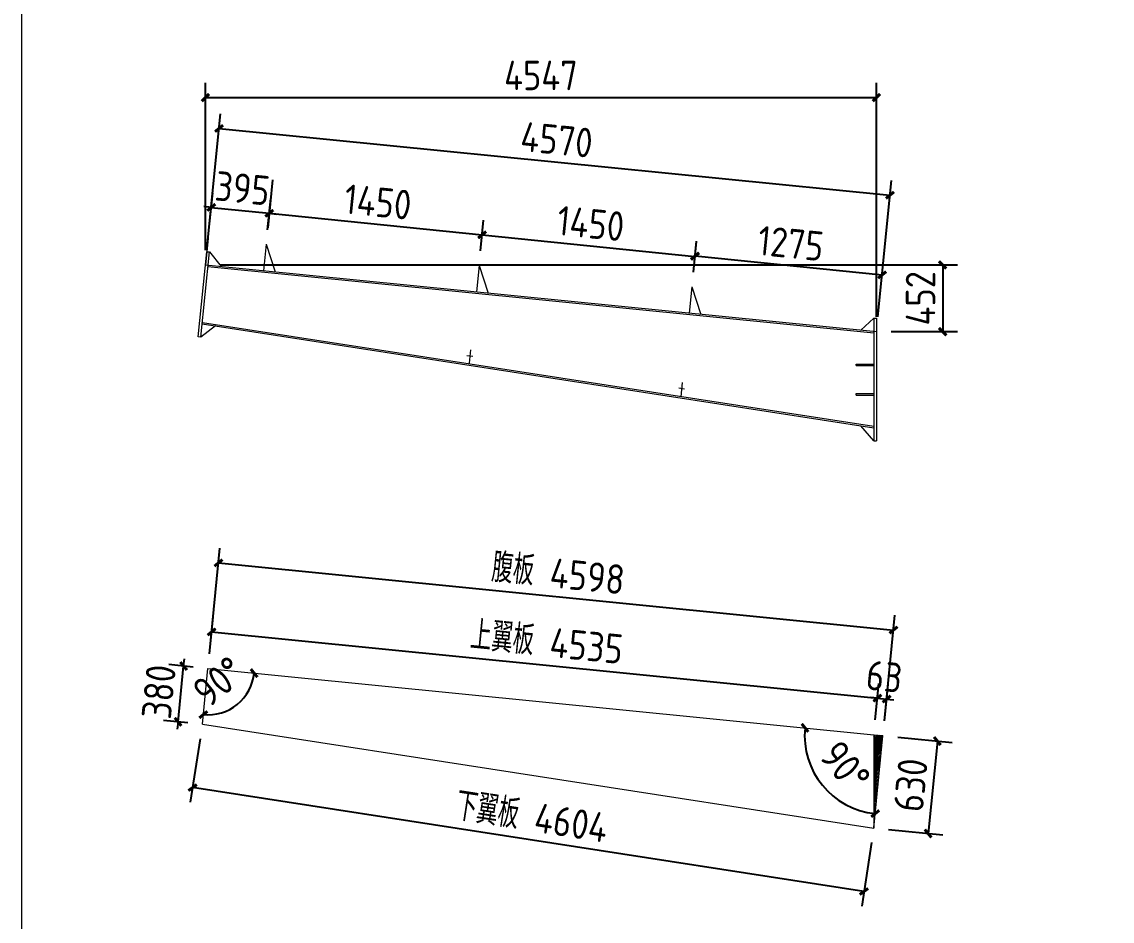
# Model space of a CAD drawing. Extents: x 485428 to 797698, y 56414 to 211814.
# Drawn here: x 704038 to 711428, y 117286 to 123382 of the extents above; entities that cross this region are included whole.
import ezdxf

# ---------------------------------------------------------------- set-up
doc = ezdxf.new("R2010")
doc.units = 0
doc.header["$LTSCALE"] = 1000
doc.header["$MEASUREMENT"] = 0
doc.styles.get("Standard").update_dxf_attribs({"font": 'gbenor.shx', "bigfont": 'gbcbig.shx'})
doc.dimstyles.get("Standard").update_dxf_attribs({"dimscale": 100, "dimtxt": 2, "dimasz": 0.4, "dimexe": 0.5, "dimexo": 1, "dimgap": 0.5, "dimtad": 1, "dimdec": 0, "dimzin": 0, "dimdsep": 46, "dimtxsty": 'Standard', "dimblk": 'ARCHTICK', "dimcen": 0.09, "dimadec": 0, "dimazin": 0, "dimtfac": 1, "dimtdec": 0, "dimtix": 1, "dimtmove": 2, "dimatfit": 3, "dimfxl": 1, "dimtolj": 1, "dimtzin": 0, "dimarcsym": 0})

# ---------------------------------------------------------------- blocks, each defined once
blk = doc.blocks.new('_ArchTick')
at = {"color": 0, "linetype": 'ByBlock', "const_width": 0.4}
blk.add_lwpolyline([(-0.5, -0.5), (0.5, 0.5)], dxfattribs=at)
blk = doc.blocks.new('*D1440')
at = {"color": 3, "lineweight": -2}
for p, q in [((705282.8, 121834.1), (705282.8, 122968.4)), ((709830, 121381.9), (709830, 122968.4)), ((705282.8, 122868.4), (709830, 122868.4))]:
    blk.add_line(p, q, dxfattribs=at)
at = {"layer": 'Defpoints', "color": 0}
for p in [(709830, 122868.4), (705282.8, 121734.1), (709830, 121281.9)]:
    blk.add_point(p, dxfattribs=at)
at = {"color": 3, "lineweight": -2, "xscale": 50, "yscale": 50, "zscale": 50, "rotation": 180}
blk.add_blockref('_ArchTick', (705282.8, 122868.4), dxfattribs=at)
at = {"color": 3, "lineweight": -2, "xscale": 50, "yscale": 50, "zscale": 50}
blk.add_blockref('_ArchTick', (709830, 122868.4), dxfattribs=at)
at = {"color": 0, "lineweight": 15, "insert": (707556.4, 123018.4), "char_height": 200, "attachment_point": 5}
blk.add_mtext('\\A1;4547', dxfattribs=at)
blk = doc.blocks.new('*D1469')
at = {"color": 3, "lineweight": -2}
for p, q in [((705311, 122012.7), (705332.4, 122223.4)), ((705703.9, 121973), (705725.2, 122183.7)), ((705322.3, 122124), (705272.5, 122129)), ((705322.3, 122124), (705715.2, 122084.2)), ((705715.2, 122084.2), (705764.9, 122079.2))]:
    blk.add_line(p, q, dxfattribs=at)
at = {"layer": 'Defpoints', "color": 0}
for p in [(705715.2, 122084.2), (705301, 121913.2), (705693.8, 121873.5)]:
    blk.add_point(p, dxfattribs=at)
at = {"color": 3, "lineweight": -2, "xscale": 50, "yscale": 50, "zscale": 50}
for p, rotation in [((705322.3, 122124), 354.2225783567985), ((705715.2, 122084.2), 174.2225783567985)]:
    blk.add_blockref('_ArchTick', p, dxfattribs=dict(at, rotation=rotation))
at = {"color": 0, "lineweight": 15, "insert": (705533.8, 122253.3), "char_height": 200, "attachment_point": 5, "rotation": 354.22258}
blk.add_mtext('\\A1;395', dxfattribs=at)
blk = doc.blocks.new('*D1470')
at = {"color": 3, "lineweight": -2}
for p, q in [((705738.1, 122310.8), (705705.1, 121984.7)), ((705715.2, 122084.2), (707157.8, 121938.2)), ((707146.8, 121829.2), (707167.9, 122037.7))]:
    blk.add_line(p, q, dxfattribs=at)
at = {"layer": 'Defpoints', "color": 0}
for p in [(705748.1, 122410.3), (707157.8, 121938.2), (707136.7, 121729.7)]:
    blk.add_point(p, dxfattribs=at)
at = {"color": 3, "lineweight": -2, "xscale": 50, "yscale": 50, "zscale": 50}
for p, rotation in [((705715.2, 122084.2), 174.2225783567122), ((707157.8, 121938.2), 354.2225783567122)]:
    blk.add_blockref('_ArchTick', p, dxfattribs=dict(at, rotation=rotation))
at = {"color": 0, "lineweight": 15, "insert": (706451.6, 122160.5), "char_height": 200, "attachment_point": 5, "rotation": 354.22258}
blk.add_mtext('\\A1;1450', dxfattribs=at)
blk = doc.blocks.new('*D1471')
at = {"color": 3, "lineweight": -2}
for p, q in [((707146.8, 121829.2), (707167.9, 122037.7)), ((707157.8, 121938.2), (708600.4, 121792.3)), ((708589.6, 121684.9), (708610.5, 121891.8))]:
    blk.add_line(p, q, dxfattribs=at)
at = {"layer": 'Defpoints', "color": 0}
for p in [(708600.4, 121792.3), (707136.7, 121729.7), (708579.5, 121585.4)]:
    blk.add_point(p, dxfattribs=at)
at = {"color": 3, "lineweight": -2, "xscale": 50, "yscale": 50, "zscale": 50}
for p, rotation in [((707157.8, 121938.2), 174.2225783567122), ((708600.4, 121792.3), 354.2225783567122)]:
    blk.add_blockref('_ArchTick', p, dxfattribs=dict(at, rotation=rotation))
at = {"color": 0, "lineweight": 15, "insert": (707894.2, 122014.5), "char_height": 200, "attachment_point": 5, "rotation": 354.22258}
blk.add_mtext('\\A1;1450', dxfattribs=at)
blk = doc.blocks.new('*D1446')
at = {"color": 3, "lineweight": -2}
for p, q in [((708589.6, 121684.9), (708610.7, 121894.3)), ((708600.7, 121794.8), (709868.9, 121666.5)), ((709840, 121381.4), (709878.9, 121766))]:
    blk.add_line(p, q, dxfattribs=at)
at = {"layer": 'Defpoints', "color": 0}
for p in [(709868.9, 121666.5), (708579.5, 121585.4), (709830, 121281.9)]:
    blk.add_point(p, dxfattribs=at)
at = {"color": 3, "lineweight": -2, "xscale": 50, "yscale": 50, "zscale": 50}
for p, rotation in [((708600.7, 121794.8), 174.2225783567122), ((709868.9, 121666.5), 354.2225783567122)]:
    blk.add_blockref('_ArchTick', p, dxfattribs=dict(at, rotation=rotation))
at = {"color": 0, "lineweight": 15, "insert": (709249.9, 121879.9), "char_height": 200, "attachment_point": 5, "rotation": 354.22258}
blk.add_mtext('\\A1;1275', dxfattribs=at)
blk = doc.blocks.new('*D1447')
at = {"color": 3, "lineweight": -2}
for p, q in [((705292.7, 121833.7), (705384.7, 122758.7)), ((705374.8, 122659.2), (709921.9, 122206.9)), ((709839.8, 121381.5), (709931.8, 122306.5))]:
    blk.add_line(p, q, dxfattribs=at)
at = {"layer": 'Defpoints', "color": 0}
for p in [(709921.9, 122206.9), (705282.9, 121734.2), (709830, 121281.9)]:
    blk.add_point(p, dxfattribs=at)
at = {"color": 3, "lineweight": -2, "xscale": 50, "yscale": 50, "zscale": 50}
for p, rotation in [((705374.8, 122659.2), 174.3205979441535), ((709921.9, 122206.9), 354.3205979441534)]:
    blk.add_blockref('_ArchTick', p, dxfattribs=dict(at, rotation=rotation))
at = {"color": 0, "lineweight": 15, "insert": (707663.2, 122582.3), "char_height": 200, "attachment_point": 5, "rotation": 354.3206}
blk.add_mtext('\\A1;4570', dxfattribs=at)
blk = doc.blocks.new('*D1448')
at = {"color": 0, "lineweight": -2}
blk.add_arc((709874.6, 118543.9), 531.1, 174.32084, 264.28941, dxfattribs=at)
at = {"layer": 'Defpoints', "color": 0}
for p in [(705299.8, 118998.9), (709812, 118550.2), (709874.6, 118543.9), (709390.6, 118325.3), (709812, 117917.1)]:
    blk.add_point(p, dxfattribs=at)
at = {"color": 0, "lineweight": -2, "xscale": 50, "yscale": 50, "zscale": 50}
for p, rotation in [((709346.1, 118596.5), 84.32083931612516), ((709821.8, 118015.4), 354.2894068624973)]:
    blk.add_blockref('_ArchTick', p, dxfattribs=dict(at, rotation=rotation))
at = {"color": 0, "lineweight": 15, "insert": (709618.4, 118334.2), "char_height": 200, "attachment_point": 5, "rotation": 309.30512}
blk.add_mtext('\\A1;90°', dxfattribs=at)
blk = doc.blocks.new('*D1449')
at = {"color": 3, "lineweight": -2}
for p, q in [((705134.7, 119015.4), (705139.7, 119065.2)), ((705200.3, 119008.8), (705035.2, 119025.3)), ((705096.9, 118637.3), (705134.7, 119015.4)), ((705162.5, 118630.7), (704997.4, 118647.2)), ((705096.9, 118637.3), (705092, 118587.5))]:
    blk.add_line(p, q, dxfattribs=at)
at = {"layer": 'Defpoints', "color": 0}
for p in [(705134.7, 119015.4), (705299.8, 118998.9), (705262, 118620.8)]:
    blk.add_point(p, dxfattribs=at)
at = {"color": 3, "lineweight": -2, "xscale": 50, "yscale": 50, "zscale": 50}
for p, rotation in [((705134.7, 119015.4), 264.2894068624873), ((705096.9, 118637.3), 84.2894068624873)]:
    blk.add_blockref('_ArchTick', p, dxfattribs=dict(at, rotation=rotation))
at = {"color": 0, "lineweight": 15, "insert": (704966.6, 118841.3), "char_height": 200, "attachment_point": 5, "rotation": 84.28941}
blk.add_mtext('\\A1;380', dxfattribs=at)
blk = doc.blocks.new('*D1425')
at = {"color": 3, "lineweight": -2}
for p, q in [((705309.7, 119098.4), (705334.3, 119346.3)), ((705324.4, 119246.8), (709836.6, 118798.1)), ((709821.8, 118649.7), (709846.5, 118897.6))]:
    blk.add_line(p, q, dxfattribs=at)
at = {"layer": 'Defpoints', "color": 0}
for p in [(705299.8, 118998.9), (709836.6, 118798.1), (709812, 118550.2)]:
    blk.add_point(p, dxfattribs=at)
at = {"color": 3, "lineweight": -2, "xscale": 50, "yscale": 50, "zscale": 50}
for p, rotation in [((705324.4, 119246.8), 174.320839316125), ((709836.6, 118798.1), 354.320839316125)]:
    blk.add_blockref('_ArchTick', p, dxfattribs=dict(at, rotation=rotation))
at = {"color": 0, "lineweight": 15, "insert": (707596, 119178.3), "char_height": 200, "attachment_point": 5, "rotation": 354.32084}
blk.add_mtext('\\A1;上翼板 4535', dxfattribs=at)
blk = doc.blocks.new('*D1450')
at = {"color": 3, "lineweight": -2}
for p, q in [((709821.9, 118649.7), (709846.7, 118897.6)), ((709884.6, 118643.4), (709909.4, 118891.3)), ((709836.7, 118798.1), (709787, 118803.1)), ((709836.7, 118798.1), (709899.4, 118791.8)), ((709899.4, 118791.8), (709949.2, 118786.8))]:
    blk.add_line(p, q, dxfattribs=at)
at = {"layer": 'Defpoints', "color": 0}
for p in [(709899.4, 118791.8), (709812, 118550.2), (709874.6, 118543.9)]:
    blk.add_point(p, dxfattribs=at)
at = {"color": 3, "lineweight": -2, "xscale": 50, "yscale": 50, "zscale": 50}
for p, rotation in [((709836.7, 118798.1), 354.2894068624249), ((709899.4, 118791.8), 174.2894068624249)]:
    blk.add_blockref('_ArchTick', p, dxfattribs=dict(at, rotation=rotation))
at = {"color": 0, "lineweight": 15, "insert": (709883, 118944.2), "char_height": 200, "attachment_point": 5, "rotation": 354.28941}
blk.add_mtext('\\A1;63', dxfattribs=at)
blk = doc.blocks.new('*D1451')
at = {"color": 3, "lineweight": -2}
for p, q in [((705246.7, 118522), (705180.2, 118092.4)), ((709745.5, 117487.5), (705195.5, 118191.2)), ((709796.7, 117818.3), (709730.2, 117388.7))]:
    blk.add_line(p, q, dxfattribs=at)
at = {"layer": 'Defpoints', "color": 0}
for p in [(705262, 118620.8), (705195.5, 118191.2), (709812, 117917.1)]:
    blk.add_point(p, dxfattribs=at)
at = {"color": 3, "lineweight": -2, "xscale": 50, "yscale": 50, "zscale": 50}
for p, rotation in [((705195.5, 118191.2), 171.208427733569), ((709745.5, 117487.5), 351.208427733569)]:
    blk.add_blockref('_ArchTick', p, dxfattribs=dict(at, rotation=rotation))
at = {"color": 0, "lineweight": 15, "insert": (707494.4, 117994.1), "char_height": 200, "attachment_point": 5, "rotation": 351.20843}
blk.add_mtext('\\A1;下翼板 4604', dxfattribs=at)
blk = doc.blocks.new('*D1452')
at = {"color": 3, "lineweight": -2}
for p, q in [((709974.1, 118534), (710342.5, 118497.1)), ((710243, 118507.1), (710180.3, 117880.3)), ((709911.5, 117907.2), (710279.8, 117870.3))]:
    blk.add_line(p, q, dxfattribs=at)
at = {"layer": 'Defpoints', "color": 0}
for p in [(709874.6, 118543.9), (709812, 117917.1), (710180.3, 117880.3)]:
    blk.add_point(p, dxfattribs=at)
at = {"color": 3, "lineweight": -2, "xscale": 50, "yscale": 50, "zscale": 50}
for p, rotation in [((710243, 118507.1), 84.28940686249801), ((710180.3, 117880.3), 264.289406862498)]:
    blk.add_blockref('_ArchTick', p, dxfattribs=dict(at, rotation=rotation))
at = {"color": 0, "lineweight": 15, "insert": (710062.4, 118208.6), "char_height": 200, "attachment_point": 5, "rotation": 84.28941}
blk.add_mtext('\\A1;630', dxfattribs=at)
blk = doc.blocks.new('*D1481')
at = {"color": 3, "lineweight": -2}
for p, q in [((705382.8, 121734.1), (710379.1, 121734.1)), ((710279.1, 121734.1), (710279.1, 121281.9)), ((709930, 121281.9), (710379.1, 121281.9))]:
    blk.add_line(p, q, dxfattribs=at)
at = {"layer": 'Defpoints', "color": 0}
for p in [(705282.8, 121734.1), (709830, 121281.9), (710279.1, 121281.9)]:
    blk.add_point(p, dxfattribs=at)
at = {"color": 3, "lineweight": -2, "xscale": 50, "yscale": 50, "zscale": 50}
for p, rotation in [((710279.1, 121734.1), 90), ((710279.1, 121281.9), 270)]:
    blk.add_blockref('_ArchTick', p, dxfattribs=dict(at, rotation=rotation))
at = {"color": 0, "lineweight": 15, "insert": (710129.1, 121508), "char_height": 200, "attachment_point": 5, "rotation": 90}
blk.add_mtext('\\A1;452', dxfattribs=at)
blk = doc.blocks.new('*D1482')
at = {"color": 3, "lineweight": -2}
for p, q in [((705309.7, 119098.4), (705380.8, 119814)), ((705370.9, 119714.5), (709945.8, 119259.5)), ((709884.5, 118643.4), (709955.7, 119359.1))]:
    blk.add_line(p, q, dxfattribs=at)
at = {"layer": 'Defpoints', "color": 0}
for p in [(709945.8, 119259.5), (705299.8, 118998.9), (709874.6, 118543.9)]:
    blk.add_point(p, dxfattribs=at)
at = {"color": 3, "lineweight": -2, "xscale": 50, "yscale": 50, "zscale": 50}
for p, rotation in [((705370.9, 119714.5), 174.3204086357017), ((709945.8, 119259.5), 354.3204086357017)]:
    blk.add_blockref('_ArchTick', p, dxfattribs=dict(at, rotation=rotation))
at = {"color": 0, "lineweight": 15, "insert": (707673.9, 119642.9), "char_height": 200, "attachment_point": 5, "rotation": 354.32041}
blk.add_mtext('\\A1;腹板 4598', dxfattribs=at)
blk = doc.blocks.new('*D3268')
at = {"color": 0, "lineweight": -2}
blk.add_arc((705299.8, 118998.9), 314.2, 264.28941, 354.28941, dxfattribs=at)
at = {"layer": 'Defpoints', "color": 0}
for p in [(705299.8, 118998.9), (705299.8, 118998.9), (705429, 118712.5), (705262, 118620.8), (709787, 118550.2)]:
    blk.add_point(p, dxfattribs=at)
at = {"color": 0, "lineweight": -2, "xscale": 50, "yscale": 50, "zscale": 50}
for p, rotation in [((705612.4, 118967.6), 84.28940686250193), ((705268.5, 118686.2), 174.2894068624759)]:
    blk.add_blockref('_ArchTick', p, dxfattribs=dict(at, rotation=rotation))
at = {"color": 0, "lineweight": 15, "insert": (705372.1, 118910.5), "char_height": 200, "attachment_point": 5, "rotation": 39.28941}
blk.add_mtext('\\A1;90°', dxfattribs=at)

msp = doc.modelspace()

# ---------------------------------------------------------------- hatches: boundary and pattern name
at = {"lineweight": 15}
h = msp.add_hatch(dxfattribs=at)
h.set_pattern_fill('ANSI31', color=256, scale=5, style=0)
h.set_pattern_definition([(45, (25, -31500), (-5.61266008, 5.61266008), [])])
h.paths.add_polyline_path([(709874.6, 118543.9), (709812, 118550.2), (709812, 117917.1)])

# ---------------------------------------------------------------- linework, layer by layer
at = {"color": 2, "lineweight": 15}
for p, q in [((705301, 121913.2), (705282.8, 121734.1)), ((705693.9, 121874), (705675.8, 121694.9)), ((705693.9, 121874), (705755.4, 121687.1)), ((705234.1, 121246.6), (705291.8, 121823.7)), ((705252, 121244.8), (705309.7, 121821.9)), ((705291.8, 121823.7), (705309.7, 121821.9)), ((705309.7, 121821.9), (705390.3, 121723.4)), ((707136.7, 121729.7), (707118.6, 121550.6)), ((707136.7, 121729.7), (707198.2, 121542.9)), ((708579.5, 121585.4), (708561.4, 121406.3)), ((708579.5, 121585.4), (708641, 121398.6)), ((709812, 121372.1), (709724, 121292.5)), ((709812, 121372.1), (709830, 121372.1)), ((709812, 121372.1), (709812, 120542.1)), ((709830, 121372.1), (709830, 120542.1)), ((705349.9, 121320.5), (705252, 121244.8)), ((705252, 121244.8), (705234.1, 121246.6)), ((707078.8, 121157.6), (707069.7, 121067.9)), ((709692, 121052.1), (709692, 121062.1)), ((709692, 121062.1), (709812, 121062.1)), ((709692, 121052.1), (709812, 121052.1)), ((708514, 120938.2), (708504.1, 120840.1)), ((709692, 120852.1), (709692, 120862.1)), ((709692, 120862.1), (709812, 120862.1)), ((709692, 120852.1), (709812, 120852.1)), ((709812, 120542.1), (709724.6, 120644.1)), ((709812, 120542.1), (709830, 120542.1)), ((709812, 118550.2), (709812, 117917.1))]:
    msp.add_line(p, q, dxfattribs=at)
at = {"lineweight": 15}
for p, q in [((705282.9, 121734.2), (709830, 121281.9)), ((705299.8, 121722.4), (709812, 121273.7)), ((705262, 121344.3), (709812, 120640.6)), ((705261, 121334.3), (709812, 120630.5)), ((707055, 121120.8), (707094.6, 121114.7)), ((708490.2, 120901.4), (708529.8, 120895.3)), ((705262, 118620.8), (705299.8, 118998.9)), ((705299.8, 118998.9), (709812, 118550.2)), ((705262, 118620.8), (709812, 117917.1)), ((709812, 118550.2), (709874.6, 118543.9)), ((709812, 117917.1), (709874.6, 118543.9))]:
    msp.add_line(p, q, dxfattribs=at)
msp.add_lwpolyline([(704038.1, 123614.2), (718888.1, 123614.2), (718888.1, 113114.2), (704038.1, 113114.2)], close=True, dxfattribs=at)

# ---------------------------------------------------------------- dimensions: what is measured, and where the dimension line sits
dim = msp.add_linear_dim(base=(709830, 122868.4), p1=(705282.8, 121734.1), p2=(709830, 121281.9), dimstyle='Standard', override={"dimtxt": 2, "dimasz": 0.5, "dimexe": 1, "dimexo": 1, "dimclrd": 3, "dimclre": 3}, dxfattribs=at)
dim.commit()
dim.dimension.update_dxf_attribs({"geometry": '*D1440', "text_midpoint": (707556.4, 123018.4)})
for p1, p2, distance, picture, middle in [((705282.9, 121734.2), (709830, 121281.9), 929.6, '*D1447', (707663.2, 122582.3)), ((705301, 121913.2), (705693.8, 121873.5), 211.8, '*D1469', (705533.8, 122253.3)), ((705262, 118620.8), (705299.8, 118998.9), 165.8, '*D1449', (704966.6, 118841.3)), ((709874.6, 118543.9), (709812, 117917.1), 370.2, '*D1452', (710062.4, 118208.6))]:
    dim = msp.add_aligned_dim(p1=p1, p2=p2, distance=distance, dimstyle='Standard', override={"dimtxt": 2, "dimasz": 0.5, "dimexe": 1, "dimexo": 1, "dimclrd": 3, "dimclre": 3}, dxfattribs=at)
    dim.commit()
    dim.dimension.update_dxf_attribs({"geometry": picture, "text_midpoint": middle})
for base, p1, p2, angle, picture, middle in [((707157.8, 121938.2), (705748.1, 122410.3), (707136.7, 121729.7), 174.22258, '*D1470', (706451.6, 122160.5)), ((708600.4, 121792.3), (707136.7, 121729.7), (708579.5, 121585.4), 174.22258, '*D1471', (707894.2, 122014.5)), ((709868.9, 121666.5), (708579.5, 121585.4), (709830, 121281.9), 174.22258, '*D1446', (709249.9, 121879.9)), ((710279.1, 121281.9), (705282.8, 121734.1), (709830, 121281.9), 90, '*D1481', (710129.1, 121508)), ((709899.4, 118791.8), (709812, 118550.2), (709874.6, 118543.9), 174.28941, '*D1450', (709883, 118944.2))]:
    dim = msp.add_linear_dim(base=base, p1=p1, p2=p2, angle=angle, dimstyle='Standard', override={"dimtxt": 2, "dimasz": 0.5, "dimexe": 1, "dimexo": 1, "dimclrd": 3, "dimclre": 3}, dxfattribs=at)
    dim.commit()
    dim.dimension.update_dxf_attribs({"geometry": picture, "text_midpoint": middle})
for p1, p2, distance, text, picture, middle in [((705299.8, 118998.9), (709874.6, 118543.9), 719.2, '腹板 4598', '*D1482', (707673.9, 119642.9)), ((705299.8, 118998.9), (709812, 118550.2), 249.2, '上翼板 4535', '*D1425', (707596, 119178.3)), ((709812, 117917.1), (705262, 118620.8), 434.7, '下翼板 4604', '*D1451', (707494.4, 117994.1))]:
    dim = msp.add_aligned_dim(p1=p1, p2=p2, distance=distance, text=text, dimstyle='Standard', override={"dimtxt": 2, "dimasz": 0.5, "dimexe": 1, "dimexo": 1, "dimclrd": 3, "dimclre": 3}, dxfattribs=at)
    dim.commit()
    dim.dimension.update_dxf_attribs({"geometry": picture, "text_midpoint": middle})
at = {"color": 1, "lineweight": 15}
for base, line1, line2, picture, middle in [((705429, 118712.5), ((705262, 118620.8), (705299.8, 118998.9)), ((705299.8, 118998.9), (709787, 118550.2)), '*D3268', (705372.1, 118910.5)), ((709390.6, 118325.3), ((709812, 117917.1), (709874.6, 118543.9)), ((705299.8, 118998.9), (709812, 118550.2)), '*D1448', (709618.4, 118334.2))]:
    dim = msp.add_angular_dim_2l(base=base, line1=line1, line2=line2, dimstyle='Standard', override={"dimtxt": 2, "dimasz": 0.5, "dimgap": 1}, dxfattribs=at)
    dim.commit()
    dim.dimension.update_dxf_attribs({"geometry": picture, "text_midpoint": middle})

doc.saveas('drawing.dxf')
